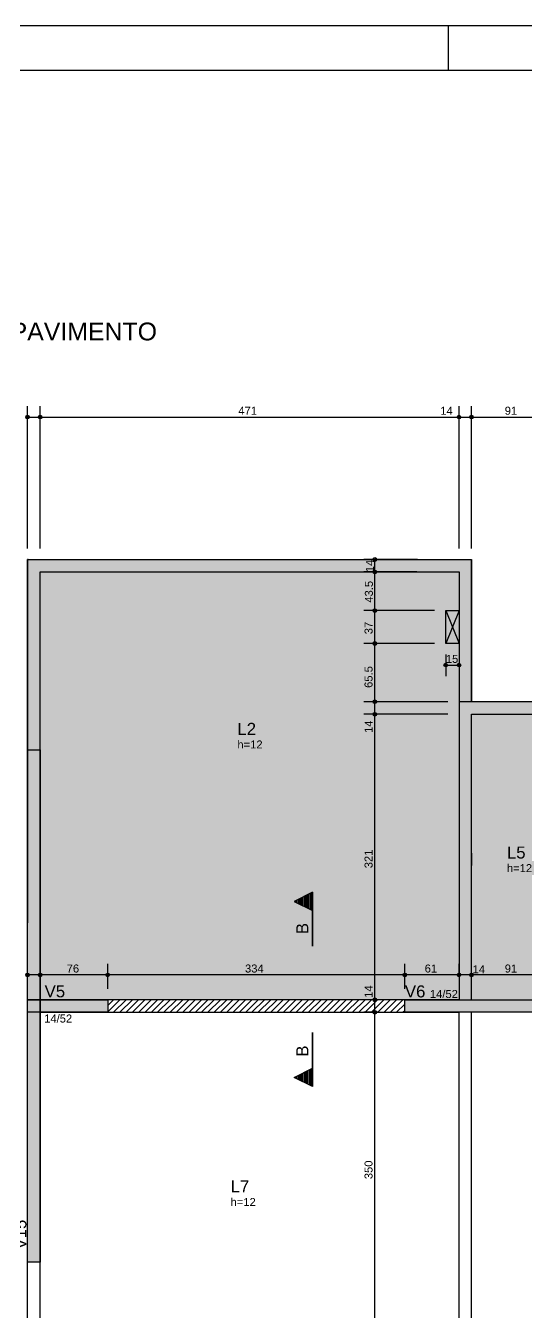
# Model space of a CAD drawing. Extents: x 0 to 119, y 0 to 84.
# Drawn here: x 16.9 to 28.15, y 55.17 to 84.1 of the extents above; entities that cross this region are included whole.
import ezdxf

# ---------------------------------------------------------------- set-up
doc = ezdxf.new("R2010")
doc.units = 0
doc.header["$MEASUREMENT"] = 0
for name, color, linetype in [('10', 252, 'CONTINUOUS'), ('23', 100, 'CONTINUOUS'), ('25', 130, 'CONTINUOUS'), ('3', 7, 'CONTINUOUS'), ('32', 250, 'CONTINUOUS'), ('37', 7, 'CONTINUOUS'), ('38', 7, 'CONTINUOUS'), ('40', 7, 'CONTINUOUS'), ('7', 232, 'CONTINUOUS'), ('9', 8, 'CONTINUOUS')]:
    doc.layers.add(name, color=color, linetype=linetype)
doc.styles.add('TQS_ARIAL', font='arial.ttf')

msp = doc.modelspace()

# ---------------------------------------------------------------- linework, layer by layer
at = {"layer": '10', "color": 252, "linetype": 'Continuous'}
for p, q in [((26.340822, 70.950305), (26.64102, 70.210299)), ((26.64102, 70.950305), (26.340822, 70.210299)), ((18.74102, 61.927151), (19.013079, 62.19921)), ((18.74102, 62.068572), (18.871658, 62.19921)), ((18.874501, 61.91921), (19.154501, 62.19921)), ((19.015922, 61.91921), (19.295922, 62.19921)), ((19.157343, 61.91921), (19.437343, 62.19921)), ((19.298765, 61.91921), (19.578765, 62.19921)), ((19.440186, 61.91921), (19.720186, 62.19921)), ((19.581607, 61.91921), (19.861607, 62.19921)), ((19.723029, 61.91921), (20.003029, 62.19921)), ((19.86445, 61.91921), (20.14445, 62.19921)), ((20.005872, 61.91921), (20.285872, 62.19921)), ((20.147293, 61.91921), (20.427293, 62.19921)), ((20.288714, 61.91921), (20.568714, 62.19921)), ((20.430136, 61.91921), (20.710136, 62.19921)), ((20.571557, 61.91921), (20.851557, 62.19921)), ((20.712978, 61.91921), (20.992978, 62.19921)), ((20.8544, 61.91921), (21.1344, 62.19921)), ((20.995821, 61.91921), (21.275821, 62.19921)), ((21.137242, 61.91921), (21.417242, 62.19921)), ((21.278664, 61.91921), (21.558664, 62.19921)), ((21.420085, 61.91921), (21.700085, 62.19921)), ((21.561506, 61.91921), (21.841506, 62.19921)), ((21.702928, 61.91921), (21.982928, 62.19921)), ((21.844349, 61.91921), (22.124349, 62.19921)), ((21.98577, 61.91921), (22.26577, 62.19921)), ((22.127192, 61.91921), (22.407192, 62.19921)), ((22.268613, 61.91921), (22.548613, 62.19921)), ((22.410035, 61.91921), (22.690035, 62.19921)), ((22.551456, 61.91921), (22.831456, 62.19921)), ((22.692877, 61.91921), (22.972877, 62.19921)), ((22.834299, 61.91921), (23.114299, 62.19921)), ((22.97572, 61.91921), (23.25572, 62.19921)), ((23.117141, 61.91921), (23.397141, 62.19921)), ((23.258563, 61.91921), (23.538563, 62.19921)), ((23.399984, 61.91921), (23.679984, 62.19921)), ((23.541405, 61.91921), (23.821405, 62.19921)), ((23.682827, 61.91921), (23.962827, 62.19921)), ((23.824248, 61.91921), (24.104248, 62.19921)), ((23.965669, 61.91921), (24.245669, 62.19921)), ((24.107091, 61.91921), (24.387091, 62.19921)), ((24.248512, 61.91921), (24.528512, 62.19921)), ((24.389934, 61.91921), (24.669934, 62.19921)), ((24.531355, 61.91921), (24.811355, 62.19921)), ((24.672776, 61.91921), (24.952776, 62.19921)), ((24.814198, 61.91921), (25.094198, 62.19921)), ((24.955619, 61.91921), (25.235619, 62.19921)), ((25.09704, 61.91921), (25.37704, 62.19921)), ((25.238462, 61.91921), (25.42102, 62.101769)), ((25.379883, 61.91921), (25.42102, 61.960347))]:
    msp.add_line(p, q, dxfattribs=at)
msp.add_lwpolyline([(26.340822, 70.950305), (26.64102, 70.950305), (26.64102, 70.210299), (26.340822, 70.210299), (26.340822, 70.950305)], dxfattribs=at)
at = {"layer": '23', "color": 100, "linetype": 'Continuous'}
for points in [[(16.95601, 72.09933), (26.92102, 72.09933), (26.92102, 68.89933), (26.64102, 68.89933), (26.64102, 62.199238), (16.94102, 62.19921), (16.94102, 67.81933), (16.94102, 72.09933)], [(29.34102, 68.89933), (26.64102, 68.89933), (26.64102, 62.199238), (29.34102, 62.199238), (29.34102, 68.89933)]]:
    msp.add_lwpolyline(points, dxfattribs=at)
for points in [[(16.95601, 72.09933), (26.64102, 62.199238), (16.94102, 62.19921)], [(16.95601, 72.09933), (16.94102, 62.19921), (16.94102, 67.81933)], [(16.95601, 72.09933), (16.94102, 67.81933), (16.95601, 72.09933)], [(16.95601, 72.09933), (26.92102, 72.09933), (26.92102, 68.89933)], [(16.95601, 72.09933), (26.92102, 68.89933), (26.64102, 68.89933)], [(16.95601, 72.09933), (26.64102, 68.89933), (26.64102, 62.199238)], [(29.34102, 68.89933), (26.64102, 68.89933), (26.64102, 62.199238)], [(29.34102, 68.89933), (26.64102, 62.199238), (29.34102, 62.199238)]]:
    msp.add_solid(points, dxfattribs=at)
at = {"layer": '25', "color": 130, "linetype": 'Continuous'}
for points in [[(17.22102, 56.299091), (16.94102, 56.299091), (16.94102, 62.19921), (17.22102, 62.19921), (17.22102, 56.299091)], [(17.22102, 62.19921), (18.74102, 62.19921), (18.74102, 61.91921), (17.22102, 61.91921), (17.22102, 62.19921)], [(25.42102, 62.19921), (30.74102, 62.19921), (30.74102, 61.91933), (25.42102, 61.91933), (25.42102, 62.19921)]]:
    msp.add_lwpolyline(points, dxfattribs=at)
for points in [[(17.22102, 56.299091), (16.94102, 56.299091), (16.94102, 62.19921)], [(17.22102, 56.299091), (16.94102, 62.19921), (17.22102, 62.19921)], [(17.22102, 56.299091), (17.22102, 62.19921), (17.22102, 56.299091)], [(17.22102, 62.19921), (18.74102, 62.19921), (18.74102, 61.91921)], [(17.22102, 62.19921), (18.74102, 61.91921), (17.22102, 61.91921)], [(17.22102, 62.19921), (17.22102, 61.91921), (17.22102, 62.19921)], [(25.42102, 62.19921), (30.74102, 62.19921), (30.74102, 61.91933)], [(25.42102, 62.19921), (30.74102, 61.91933), (25.42102, 61.91933)], [(25.42102, 62.19921), (25.42102, 61.91933), (25.42102, 62.19921)]]:
    msp.add_solid(points, dxfattribs=at)
at = {"layer": '3', "color": 7, "linetype": 'Continuous'}
for p, q in [((23.347829, 64.619084), (22.932997, 64.411668)), ((23.346091, 64.616263), (22.936899, 64.411668)), ((23.124647, 64.50554), (23.12446, 64.317889)), ((23.156368, 64.521399), (23.156368, 64.301935)), ((23.188278, 64.537353), (23.188278, 64.28598)), ((23.220189, 64.55331), (23.220189, 64.270024)), ((23.252099, 64.569265), (23.252099, 64.254068)), ((23.284009, 64.58522), (23.284009, 64.238113)), ((23.315919, 64.601176), (23.315919, 64.222158)), ((23.34609, 64.616263), (23.34609, 63.403129)), ((23.347829, 63.403129), (23.347829, 64.619084)), ((22.932997, 64.411668), (23.346091, 64.205121)), ((22.9369, 64.411668), (23.34609, 64.207072)), ((22.964907, 64.425671), (22.964907, 64.397664)), ((22.996817, 64.441626), (22.996817, 64.38171)), ((23.028728, 64.457581), (23.028728, 64.365754)), ((23.060638, 64.473536), (23.060638, 64.349799)), ((23.092548, 64.48949), (23.092548, 64.333845)), ((16.94102, 56.299091), (16.94102, 62.199053)), ((17.22102, 61.91921), (17.22102, 56.299091)), ((29.34102, 61.91945), (26.92102, 61.91945)), ((23.34609, 60.251523), (23.34609, 61.464657)), ((23.347829, 61.464657), (23.347829, 60.248702)), ((22.932997, 60.456118), (23.346091, 60.662665)), ((23.347829, 60.248702), (22.932997, 60.456118)), ((23.346091, 60.251523), (22.936899, 60.456118)), ((22.9369, 60.456118), (23.34609, 60.660714)), ((22.964907, 60.442115), (22.964907, 60.470122)), ((22.996817, 60.42616), (22.996817, 60.486076)), ((23.028728, 60.410205), (23.028728, 60.502031)), ((23.060638, 60.39425), (23.060638, 60.517986)), ((23.092548, 60.378296), (23.092548, 60.533941)), ((23.124647, 60.362246), (23.12446, 60.549897)), ((23.156368, 60.346387), (23.156368, 60.565851)), ((23.188278, 60.330432), (23.188278, 60.581806)), ((23.220189, 60.314476), (23.220189, 60.597762)), ((23.252099, 60.29852), (23.252099, 60.613717)), ((23.284009, 60.282565), (23.284009, 60.629673)), ((23.315919, 60.266609), (23.315919, 60.645628)), ((17.22102, 56.299091), (16.94102, 56.299091))]:
    msp.add_line(p, q, dxfattribs=at)
for points in [[(16.94102, 67.81933), (17.22102, 67.81933), (17.22102, 62.19921), (16.94102, 62.199053), (16.94102, 67.81933)], [(23.34609, 64.616262), (22.9369, 64.411668), (23.34609, 64.207072), (23.34609, 64.616262)], [(16.94102, 62.19921), (18.74102, 62.19921), (18.74102, 61.91921), (16.94102, 61.91921), (16.94102, 62.19921)], [(25.42102, 62.19921), (30.74102, 62.19933), (30.74102, 61.91933), (25.42102, 61.91921), (25.42102, 62.19921)], [(23.34609, 60.251524), (22.9369, 60.456118), (23.34609, 60.660714), (23.34609, 60.251524)]]:
    msp.add_lwpolyline(points, dxfattribs=at)
at = {"layer": '32', "color": 250, "linetype": 'Continuous'}
for p, q in [((16.94102, 72.34933), (16.94102, 75.550187)), ((17.22102, 72.34933), (17.22102, 75.550187)), ((17.22102, 72.34933), (17.22102, 75.550187)), ((26.64102, 72.34933), (26.64102, 75.550187)), ((26.64102, 72.34933), (26.64102, 75.550187)), ((26.92102, 72.34933), (26.92102, 75.550187)), ((26.92102, 72.34933), (26.92102, 75.550187)), ((16.94102, 75.300187), (17.22102, 75.300187)), ((17.22102, 75.300187), (26.64102, 75.300187)), ((26.64102, 75.300187), (26.92102, 75.300187)), ((26.92102, 75.300187), (28.74102, 75.300187)), ((16.94102, 72.09933), (16.94102, 72.09933)), ((16.94102, 72.09933), (16.94102, 72.09933)), ((17.22102, 72.09933), (17.22102, 72.09933)), ((17.22102, 72.09933), (17.22102, 72.09933)), ((25.706205, 72.09933), (24.500622, 72.09933)), ((24.750622, 71.81933), (24.750622, 72.09933)), ((25.956205, 72.09933), (25.956205, 72.09933)), ((26.64102, 72.09933), (26.64102, 72.09933)), ((26.64102, 72.09933), (26.64102, 72.09933)), ((26.92102, 72.09933), (26.92102, 72.09933)), ((26.92102, 72.09933), (26.92102, 72.09933)), ((16.94102, 71.81933), (16.94102, 71.81933)), ((16.94102, 71.81933), (16.94102, 71.81933)), ((25.694988, 71.81933), (24.500622, 71.81933)), ((24.764328, 71.81933), (24.500622, 71.81933)), ((24.750622, 70.950305), (24.750622, 71.81933)), ((25.014328, 71.81933), (25.014328, 71.81933)), ((25.944988, 71.81933), (25.944988, 71.81933)), ((26.090822, 70.950305), (24.500622, 70.950305)), ((26.090822, 70.950305), (24.500622, 70.950305)), ((24.750622, 70.210299), (24.750622, 70.950305)), ((26.340822, 70.950305), (26.340822, 70.950305)), ((26.340822, 70.950305), (26.340822, 70.950305)), ((26.090822, 70.210299), (24.500622, 70.210299)), ((26.090822, 70.210299), (24.500622, 70.210299)), ((24.750622, 68.89933), (24.750622, 70.210299)), ((26.340822, 70.210299), (26.340822, 70.210299)), ((26.340822, 70.210299), (26.340822, 70.210299)), ((26.340822, 70.210299), (26.340822, 70.210299)), ((26.64102, 70.210299), (26.64102, 70.210299)), ((26.340822, 69.960299), (26.340822, 69.475268)), ((26.340822, 69.725268), (26.64102, 69.725268)), ((26.64102, 69.960299), (26.64102, 69.475268)), ((26.39102, 68.89933), (24.500622, 68.89933)), ((26.39102, 68.89933), (24.500622, 68.89933)), ((24.750622, 68.61933), (24.750622, 68.89933)), ((26.64102, 68.89933), (26.64102, 68.89933)), ((26.64102, 68.89933), (26.64102, 68.89933)), ((26.39102, 68.61933), (24.500622, 68.61933)), ((26.39102, 68.61933), (24.500622, 68.61933)), ((24.750622, 62.19921), (24.750622, 68.61933)), ((26.64102, 68.61933), (26.64102, 68.61933)), ((26.64102, 68.61933), (26.64102, 68.61933)), ((16.94102, 67.81933), (16.94102, 67.81933)), ((16.94102, 67.81933), (16.94102, 67.81933)), ((16.94102, 62.930095), (16.94102, 63.009092)), ((17.22102, 62.911066), (17.22102, 63.009092)), ((17.22102, 62.911066), (17.22102, 63.009092)), ((18.74102, 62.44921), (18.74102, 63.009092)), ((18.74102, 62.44921), (18.74102, 63.009092)), ((25.42102, 62.44921), (25.42102, 63.009092)), ((25.42102, 62.44921), (25.42102, 63.009092)), ((26.64102, 62.759729), (26.64102, 63.009092)), ((26.64102, 62.759729), (26.64102, 63.009092)), ((26.92102, 62.69053), (26.92102, 63.009092)), ((26.92102, 62.69053), (26.92102, 63.009092)), ((17.22102, 62.759092), (16.94102, 62.759092)), ((16.94102, 62.680095), (16.94102, 62.680095)), ((18.74102, 62.759092), (17.22102, 62.759092)), ((17.22102, 62.661066), (17.22102, 62.661066)), ((17.22102, 62.661066), (17.22102, 62.661066)), ((25.42102, 62.759092), (18.74102, 62.759092)), ((26.64102, 62.759092), (25.42102, 62.759092)), ((26.92102, 62.759092), (26.64102, 62.759092)), ((26.64102, 62.509729), (26.64102, 62.509729)), ((26.64102, 62.509729), (26.64102, 62.509729)), ((28.74102, 62.759092), (26.92102, 62.759092)), ((16.94102, 62.199053), (16.94102, 62.199053)), ((16.94102, 62.199053), (16.94102, 62.199053)), ((18.74102, 62.19921), (18.74102, 62.19921)), ((18.74102, 62.19921), (18.74102, 62.19921)), ((24.63359, 62.19921), (24.500622, 62.19921)), ((24.63359, 62.19921), (24.500622, 62.19921)), ((24.750622, 61.91921), (24.750622, 62.19921)), ((24.88359, 62.19921), (24.88359, 62.19921)), ((24.88359, 62.19921), (24.88359, 62.19921)), ((25.42102, 62.19921), (25.42102, 62.19921)), ((25.42102, 62.19921), (25.42102, 62.19921)), ((26.92102, 62.44053), (26.92102, 62.44053)), ((26.92102, 62.44053), (26.92102, 62.44053)), ((16.94102, 61.91921), (16.94102, 61.91921)), ((16.94102, 61.91921), (16.94102, 61.91921)), ((24.641252, 61.91921), (24.500622, 61.91921)), ((24.845073, 61.91921), (24.500622, 61.91921)), ((24.750622, 54.91933), (24.750622, 61.91921)), ((24.891252, 61.91921), (24.891252, 61.91921)), ((25.095073, 61.91921), (25.095073, 61.91921)), ((16.94102, 56.299091), (16.94102, 56.299091)), ((16.94102, 56.299091), (16.94102, 56.299091))]:
    msp.add_line(p, q, dxfattribs=at)
for centre, radius in [((16.94102, 75.300187), 0.041625), ((16.94102, 75.300187), 0.02075), ((17.22102, 75.300187), 0.041625), ((17.22102, 75.300187), 0.041625), ((17.22102, 75.300187), 0.02075), ((17.22102, 75.300187), 0.02075), ((26.64102, 75.300187), 0.041625), ((26.64102, 75.300187), 0.041625), ((26.64102, 75.300187), 0.02075), ((26.64102, 75.300187), 0.02075), ((26.92102, 75.300187), 0.041625), ((26.92102, 75.300187), 0.041625), ((26.92102, 75.300187), 0.02075), ((26.92102, 75.300187), 0.02075), ((24.750622, 72.09933), 0.041625), ((24.750622, 72.09933), 0.02075), ((24.750622, 71.81933), 0.041625), ((24.750622, 71.81933), 0.041625), ((24.750622, 71.81933), 0.02075), ((24.750622, 71.81933), 0.02075), ((24.750622, 70.950305), 0.041625), ((24.750622, 70.950305), 0.041625), ((24.750622, 70.950305), 0.02075), ((24.750622, 70.950305), 0.02075), ((24.750622, 70.210299), 0.041625), ((24.750622, 70.210299), 0.041625), ((24.750622, 70.210299), 0.02075), ((24.750622, 70.210299), 0.02075), ((26.340822, 69.725268), 0.041625), ((26.340822, 69.725268), 0.02075), ((26.64102, 69.725268), 0.041625), ((26.64102, 69.725268), 0.02075), ((24.750622, 68.89933), 0.041625), ((24.750622, 68.89933), 0.041625), ((24.750622, 68.89933), 0.02075), ((24.750622, 68.89933), 0.02075), ((24.750622, 68.61933), 0.041625), ((24.750622, 68.61933), 0.041625), ((24.750622, 68.61933), 0.02075), ((24.750622, 68.61933), 0.02075), ((16.94102, 62.759092), 0.041625), ((16.94102, 62.759092), 0.02075), ((17.22102, 62.759092), 0.041625), ((17.22102, 62.759092), 0.041625), ((17.22102, 62.759092), 0.02075), ((17.22102, 62.759092), 0.02075), ((18.74102, 62.759092), 0.041625), ((18.74102, 62.759092), 0.041625), ((18.74102, 62.759092), 0.02075), ((18.74102, 62.759092), 0.02075), ((25.42102, 62.759092), 0.041625), ((25.42102, 62.759092), 0.041625), ((25.42102, 62.759092), 0.02075), ((25.42102, 62.759092), 0.02075), ((26.64102, 62.759092), 0.041625), ((26.64102, 62.759092), 0.041625), ((26.64102, 62.759092), 0.02075), ((26.64102, 62.759092), 0.02075), ((26.92102, 62.759092), 0.041625), ((26.92102, 62.759092), 0.041625), ((26.92102, 62.759092), 0.02075), ((26.92102, 62.759092), 0.02075), ((24.750622, 62.19921), 0.041625), ((24.750622, 62.19921), 0.041625), ((24.750622, 62.19921), 0.02075), ((24.750622, 62.19921), 0.02075), ((24.750622, 61.91921), 0.041625), ((24.750622, 61.91921), 0.041625), ((24.750622, 61.91921), 0.02075), ((24.750622, 61.91921), 0.02075)]:
    msp.add_circle(centre, radius, dxfattribs=at)
at = {"layer": '40', "linetype": 'Continuous'}
for p, q in [((118.9, 84.099998), (0, 84.100001)), ((26.4, 84.099999), (26.4, 83.099999))]:
    msp.add_line(p, q, dxfattribs=at)
at = {"layer": '7', "color": 232, "linetype": 'Continuous'}
msp.add_line((3, 83.100001), (117.9, 83.099998), dxfattribs=at)
at = {"layer": '9', "color": 8, "linetype": 'Continuous'}
for p, q in [((16.94102, 72.09933), (26.92102, 72.09933)), ((17.22102, 62.19921), (17.22102, 71.81933)), ((17.22102, 71.81933), (26.64102, 71.81933)), ((26.64102, 71.81933), (26.64102, 62.19921)), ((26.92102, 68.61933), (29.34102, 68.61933)), ((26.92102, 62.19921), (26.92102, 68.61933)), ((26.92102, 65.49933), (26.92102, 65.21933)), ((16.94102, 58.89933), (16.94102, 65.21933)), ((26.64102, 62.19921), (17.22102, 62.19921)), ((17.22102, 52.29933), (17.22102, 61.91921)), ((17.22102, 61.91921), (26.64102, 61.91921)), ((26.64102, 52.29933), (26.64102, 61.91921)), ((26.92102, 48.299331), (26.92102, 61.91945)), ((16.94102, 52.29933), (16.94102, 61.018641)), ((26.92102, 58.61933), (26.92102, 58.89933))]:
    msp.add_line(p, q, dxfattribs=at)
for points in [[(16.95601, 72.09933), (16.94102, 72.09933), (16.94102, 63.929199)], [(29.34102, 68.89933), (26.92102, 68.89933), (26.92102, 72.09933)]]:
    msp.add_lwpolyline(points, dxfattribs=at)

# ---------------------------------------------------------------- texts
at = {"layer": '3', "color": 7, "linetype": 'Continuous', "style": 'TQS_ARIAL'}
msp.add_text('FORMA 13º PAVIMENTO', height=0.4, dxfattribs=at).set_placement((13.405858, 77.025774))
for p in [(23.252831, 63.676386), (23.252831, 60.921399)]:
    msp.add_text('B', height=0.27, rotation=90, dxfattribs=at).set_placement(p)
at = {"layer": '32', "color": 250, "linetype": 'Continuous', "style": 'TQS_ARIAL'}
for s, p in [('471', (21.67902, 75.354187)), ('14', (26.22102, 75.354187)), ('91', (27.66902, 75.354187)), ('15', (26.345625, 69.774769)), ('76', (17.81902, 62.813092)), ('334', (21.82902, 62.813092)), ('61', (25.86902, 62.813092)), ('14', (26.946513, 62.795358)), ('91', (27.66902, 62.813092))]:
    msp.add_text(s, height=0.18, dxfattribs=at).set_placement(p)
for s, p in [('14', (24.726639, 71.812542)), ('43.5', (24.703851, 71.128432)), ('37', (24.696622, 70.418302)), ('65.5', (24.696622, 69.212814)), ('14', (24.696622, 68.19933)), ('321', (24.696622, 65.15727)), ('14', (24.698652, 62.243456)), ('350', (24.696622, 58.16727))]:
    msp.add_text(s, height=0.18, rotation=90, dxfattribs=at).set_placement(p)
at = {"layer": '37', "color": 7, "linetype": 'Continuous', "style": 'TQS_ARIAL'}
for s, height, p in [('V5', 0.27, (17.323191, 62.254991)), ('V6', 0.27, (25.423818, 62.253463)), ('14/52', 0.18, (25.986549, 62.240376)), ('14/52', 0.18, (17.313836, 61.68916))]:
    msp.add_text(s, height=height, dxfattribs=at).set_placement(p)
msp.add_text('V15', height=0.27, rotation=90, dxfattribs=at).set_placement((16.913711, 56.584299))
at = {"layer": '38', "color": 7, "linetype": 'Continuous', "style": 'TQS_ARIAL'}
for s, height, p in [('L2', 0.27, (21.657764, 68.15633)), ('h=12', 0.18, (21.657764, 67.85033)), ('L5', 0.27, (27.717827, 65.376023)), ('h=12', 0.18, (27.717827, 65.070023)), ('L7', 0.27, (21.504415, 57.869334)), ('h=12', 0.18, (21.504415, 57.563334))]:
    msp.add_text(s, height=height, dxfattribs=at).set_placement(p)

doc.saveas('drawing.dxf')
